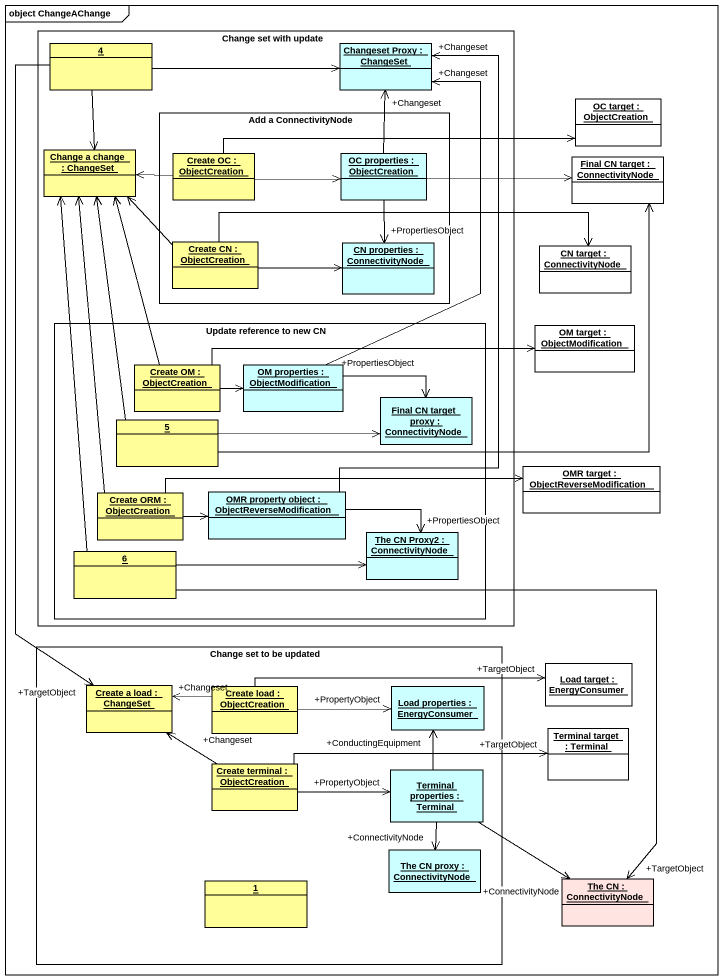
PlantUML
@startuml
mainframe object ChangeAChange
hide circle
hide empty members
rectangle "Change set with update" as Change_set_with_update {
  object "4" as o4 #FFFE99
  object "Changeset Proxy : ChangeSet" as Changeset_Proxy #CCFFFF
  rectangle "Add a ConnectivityNode" as Add_a_ConnectivityNode {
    object "Create OC : ObjectCreation" as Create_OC #FFFE99
    object "OC properties : ObjectCreation" as OC_properties #CCFFFF
    object "Create CN : ObjectCreation" as Create_CN #FFFE99
    object "CN properties : ConnectivityNode" as CN_properties #CCFFFF
  }
  object "Change a change : ChangeSet" as Change_a_change #FFFE99
  rectangle "Update reference to new CN" as Update_reference_to_new_CN {
    object "Create OM : ObjectCreation" as Create_OM #FFFE99
    object "OM properties : ObjectModification" as OM_properties #CCFFFF
    object "Final CN target proxy : ConnectivityNode" as Final_CN_target_proxy #CCFFFF
    object "5" as o5 #FFFE99
    object "Create ORM : ObjectCreation" as Create_ORM #FFFE99
    object "OMR property object : ObjectReverseModification" as OMR_property_object #CCFFFF
    object "6" as o6 #FFFE99
    object "The CN Proxy2 : ConnectivityNode" as The_CN_Proxy2 #CCFFFF
  }
}
object "OC target : ObjectCreation" as OC_target #FFFFFF
object "Final CN target : ConnectivityNode" as Final_CN_target #FFFFFF
object "CN target : ConnectivityNode" as CN_target #FFFFFF
object "OM target : ObjectModification" as OM_target #FFFFFF
object "OMR target : ObjectReverseModification" as OMR_target #FFFFFF
rectangle "Change set to be updated" as Change_set_to_be_updated {
  object "Create a load : ChangeSet" as Create_a_load #FFFE99
  object "Create load : ObjectCreation" as Create_load #FFFE99
  object "Load properties : EnergyConsumer" as Load_properties #CCFFFF
  object "Create terminal : ObjectCreation" as Create_terminal #FFFE99
  object "Terminal properties : Terminal" as Terminal_properties #CCFFFF
  object "The CN proxy : ConnectivityNode" as The_CN_proxy #CCFFFF
  object "1" as o1 #FFFE99
}
object "Load target : EnergyConsumer" as Load_target #FFFFFF
object "Terminal target : Terminal" as Terminal_target #FFFFFF
object "The CN : ConnectivityNode" as The_CN #FFE4E1
o4 -right-> Changeset_Proxy
o4 --> Change_a_change
o4 --> "+TargetObject" Create_a_load
Create_OC -right-> OC_target
Create_OC -left-> Change_a_change
Create_OC -right-> OC_properties
OC_properties -up-> "+Changeset" Changeset_Proxy
OC_properties -right-> Final_CN_target
OC_properties --> "+PropertiesObject" CN_properties
Create_CN -up-> Change_a_change
Create_CN -right-> CN_properties
Create_CN -right-> CN_target
Create_OM -up-> Change_a_change
Create_OM -right-> OM_target
Create_OM -right-> OM_properties
OM_properties -up-> "+Changeset" Changeset_Proxy
OM_properties -right-> "+PropertiesObject" Final_CN_target_proxy
o5 -up-> Change_a_change
o5 -right-> Final_CN_target
o5 -right-> Final_CN_target_proxy
Create_ORM -up-> Change_a_change
Create_ORM -right-> OMR_target
Create_ORM -right-> OMR_property_object
OMR_property_object -up-> "+Changeset" Changeset_Proxy
OMR_property_object -right-> "+PropertiesObject" The_CN_Proxy2
o6 -up-> Change_a_change
o6 -right-> The_CN_Proxy2
o6 --> "+TargetObject" The_CN
Create_load -right-> "+TargetObject" Load_target
Create_load -left-> "+Changeset" Create_a_load
Create_load -right-> "+PropertyObject" Load_properties
Create_terminal -up-> "+Changeset" Create_a_load
Create_terminal -right-> "+TargetObject" Terminal_target
Create_terminal -right-> "+PropertyObject" Terminal_properties
Terminal_properties -up-> "+ConductingEquipment" Load_properties
Terminal_properties --> "+ConnectivityNode" The_CN_proxy
Terminal_properties --> "+ConnectivityNode" The_CN
@enduml
